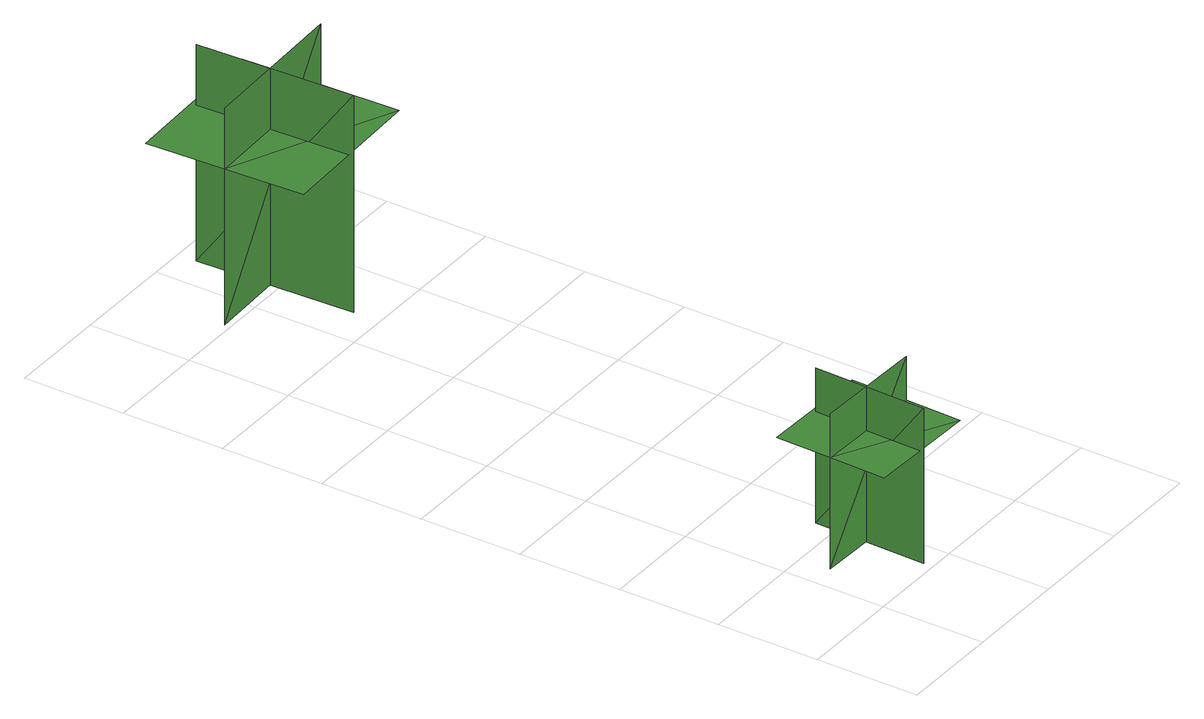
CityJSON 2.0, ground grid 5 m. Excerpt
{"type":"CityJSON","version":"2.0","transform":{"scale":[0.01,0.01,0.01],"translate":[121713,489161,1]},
"CityObjects":{
"tree1":{"type":"SolitaryVegetationObject","geometry":[{"type":"MultiSurface","lod":"1","boundaries":[[[0,1,2]],[[0,2,3]],[[4,5,6]],[[4,6,7]],[[8,9,10]],[[8,10,11]],[[8,11,12]],[[8,12,13]]]}]},
"tree2":{"type":"SolitaryVegetationObject","geometry":[{"type":"MultiSurface","lod":"1","boundaries":[[[14,15,16]],[[14,16,17]],[[18,19,20]],[[18,20,21]],[[22,23,24]],[[22,24,25]],[[22,25,26]],[[22,26,27]]]}]}
},
"vertices":[
[368,584,25],[353,31,25],[353,31,795],[368,584,795],[99,332,25],[652,317,25],[652,317,795],[99,332,795],[99,332,579],[91,55,579],[644,40,579],[652,317,579],[659,594,579],[106,608,579],
[668,3907,4],[699,3133,4],[699,3133,1081],[668,3907,1081],[316,3530,4],[1090,3561,4],[1090,3561,1081],[316,3530,1081],[316,3530,780],[332,3143,780],[1105,3174,780],[1090,3561,780],[1074,3948,780],[300,3917,780]
]}
